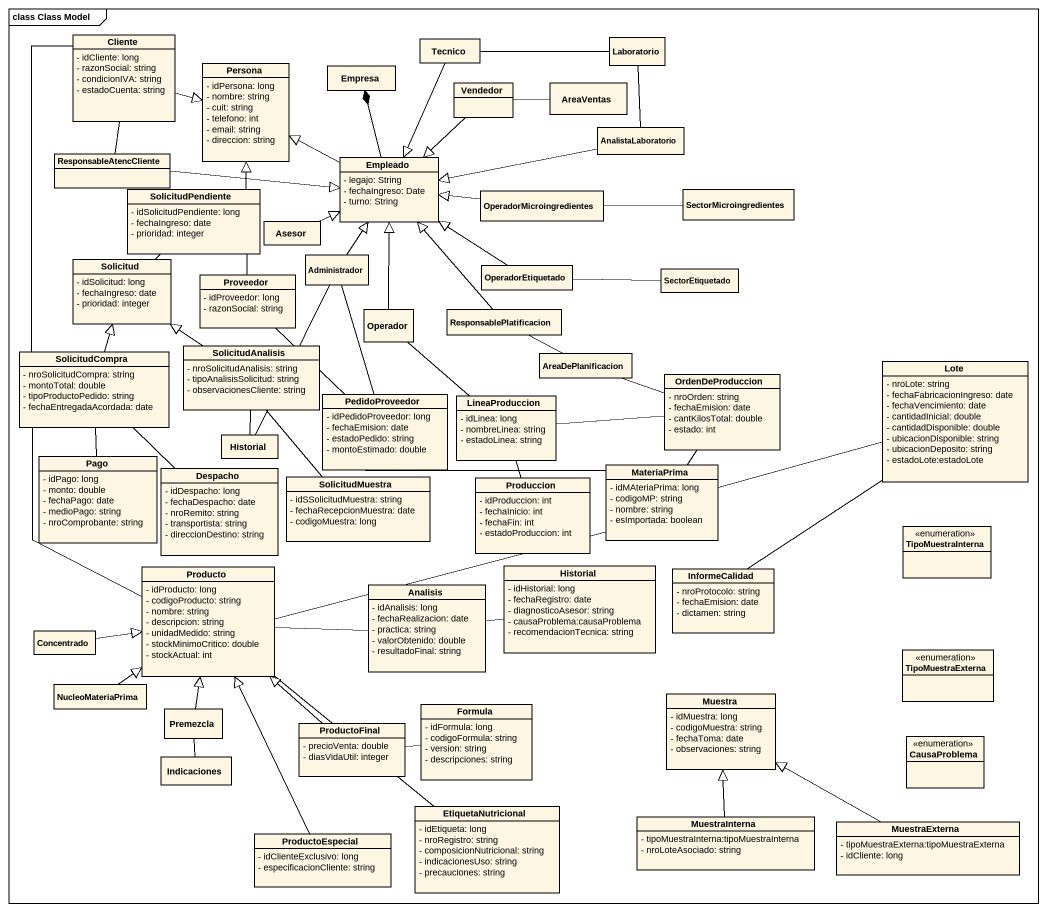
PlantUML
@startuml
mainframe class Class Model
hide circle
hide empty members
skinparam classAttributeIconSize 0
class Cliente {
  - idCliente: long
  - razonSocial: string
  - condicionIVA: string
  - estadoCuenta: string
}
class Laboratorio
class Persona {
  - idPersona: long
  - nombre: string
  - cuit: string
  - telefono: int
  - email: string
  - direccion: string
}
class Empresa
class Tecnico
class Vendedor
class AreaVentas
class ResponsableAtencCliente
class AnalistaLaboratorio
class SolicitudPendiente {
  - idSolicitudPendiente: long
  - fechaIngreso: date
  - prioridad: integer
}
class Empleado {
  - legajo: String
  - fechaIngreso: Date
  - turno: String
}
class OperadorMicroingredientes
class SectorMicroingredientes
class Asesor
class Solicitud {
  - idSolicitud: long
  - fechaIngreso: date
  - prioridad: integer
}
class Administrador
class OperadorEtiquetado
class SectorEtiquetado
class Proveedor {
  - idProveedor: long
  - razonSocial: string
}
class Operador
class ResponsablePlatificacion
class SolicitudAnalisis {
  - nroSolicitudAnalisis: string
  - tipoAnalisisSolicitud: string
  - observacionesCliente: string
}
class SolicitudCompra {
  - nroSolicitudCompra: string
  - montoTotal: double
  - tipoProductoPedido: string
  - fechaEntregadaAcordada: date
}
class AreaDePlanificacion
class OrdenDeProduccion {
  - nroOrden: string
  - fechaEmision: date
  - cantKilosTotal: double
  - estado: int
}
class Lote {
  - nroLote: string
  - fechaFabricacionIngreso: date
  - fechaVencimiento: date
  - cantidadInicial: double
  - cantidadDisponible: double
  - ubicacionDisponible: string
  - ubicacionDeposito: string
  - estadoLote:estadoLote
}
class PedidoProveedor {
  - idPedidoProveedor: long
  - fechaEmision: date
  - estadoPedido: string
  - montoEstimado: double
}
class LineaProduccion {
  - idLinea: long
  - nombreLinea: string
  - estadoLinea: string
}
class Pago {
  - idPago: long
  - monto: double
  - fechaPago: date
  - medioPago: string
  - nroComprobante: string
}
class Historial
class MateriaPrima {
  - idMAteriaPrima: long
  - codigoMP: string
  - nombre: string
  - esImportada: boolean
}
class Despacho {
  - idDespacho: long
  - fechaDespacho: date
  - nroRemito: string
  - transportista: string
  - direccionDestino: string
}
class SolicitudMuestra {
  - idSSolicitudMuestra: string
  - fechaRecepcionMuestra: date
  - codigoMuestra: long
}
class Produccion {
  - idProduccion: int
  - fechaInicio: int
  - fechaFin: int
  - estadoProduccion: int
}
enum TipoMuestraInterna
class Producto {
  - idProducto: long
  - codigoProducto: string
  - nombre: string
  - descripcion: string
  - unidadMedido: string
  - stockMinimoCritico: double
  - stockActual: int
}
class "Historial" as Historial_2 {
  - idHistorial: long
  - fechaRegistro: date
  - diagnosticoAsesor: string
  - causaProblema:causaProblema
  - recomendacionTecnica: string
}
class InformeCalidad {
  - nroProtocolo: string
  - fechaEmision: date
  - dictamen: string
}
class Analisis {
  - idAnalisis: long
  - fechaRealizacion: date
  - practica: string
  - valorObtenido: double
  - resultadoFinal: string
}
class Concentrado
enum TipoMuestraExterna
class NucleoMateriaPrima
class Muestra {
  - idMuestra: long
  - codigoMuestra: string
  - fechaToma: date
  - observaciones: string
}
class Premezcla
class ProductoFinal {
  - precioVenta: double
  - diasVidaUtil: integer
}
class Formula {
  - idFormula: long
  - codigoFormula: string
  - version: string
  - descripciones: string
}
enum CausaProblema
class Indicaciones
class EtiquetaNutricional {
  - idEtiqueta: long
  - nroRegistro: string
  - composicionNutricional: string
  - indicacionesUso: string
  - precauciones: string
}
class ProductoEspecial {
  - idClienteExclusivo: long
  - especificacionCliente: string
}
class MuestraInterna {
  - tipoMuestraInterna:tipoMuestraInterna
  - nroLoteAsociado: string
}
class MuestraExterna {
  - tipoMuestraExterna:tipoMuestraExterna
  - idCliente: long
}
Cliente -right-|> Persona
Cliente -- ResponsableAtencCliente
Laboratorio -- AnalistaLaboratorio
Tecnico -right- Laboratorio
Tecnico --|> Empleado
Vendedor -right- AreaVentas
Vendedor --|> Empleado
ResponsableAtencCliente -right-|> Empleado
AnalistaLaboratorio -left-|> Empleado
SolicitudPendiente -- Solicitud
Empleado -left-|> Persona
Empleado -up-* Empresa
OperadorMicroingredientes -left-|> Empleado
OperadorMicroingredientes -right- SectorMicroingredientes
Asesor -right-|> Empleado
Administrador -up-|> Empleado
Administrador -- PedidoProveedor
OperadorEtiquetado -up-|> Empleado
OperadorEtiquetado -right- SectorEtiquetado
Proveedor -up-|> Persona
Proveedor -- PedidoProveedor
Operador -up-|> Empleado
Operador -- LineaProduccion
ResponsablePlatificacion -up-|> Empleado
SolicitudAnalisis -up-|> Solicitud
SolicitudCompra -up- Cliente
SolicitudCompra -up-|> Solicitud
AreaDePlanificacion -left- ResponsablePlatificacion
AreaDePlanificacion -right- OrdenDeProduccion
OrdenDeProduccion -left- LineaProduccion
OrdenDeProduccion -- MateriaPrima
PedidoProveedor -right- MateriaPrima
Pago -up- SolicitudCompra
Historial -up- Administrador
Historial -up- SolicitudAnalisis
MateriaPrima -right- Lote
MateriaPrima -left- Producto
Despacho -up- SolicitudCompra
SolicitudMuestra -up- SolicitudAnalisis
Produccion -up- LineaProduccion
Producto -up- SolicitudCompra
Historial_2 -left- Analisis
InformeCalidad -up- Lote
Analisis -left- Producto
Concentrado -right-|> Producto
NucleoMateriaPrima -up-|> Producto
Premezcla -up-|> Producto
ProductoFinal -up-|> Producto
Formula -left- ProductoFinal
Indicaciones -up- Premezcla
EtiquetaNutricional -up- Producto
ProductoEspecial -up-|> Producto
MuestraInterna -up-|> Muestra
MuestraExterna -left-|> Muestra
@enduml
